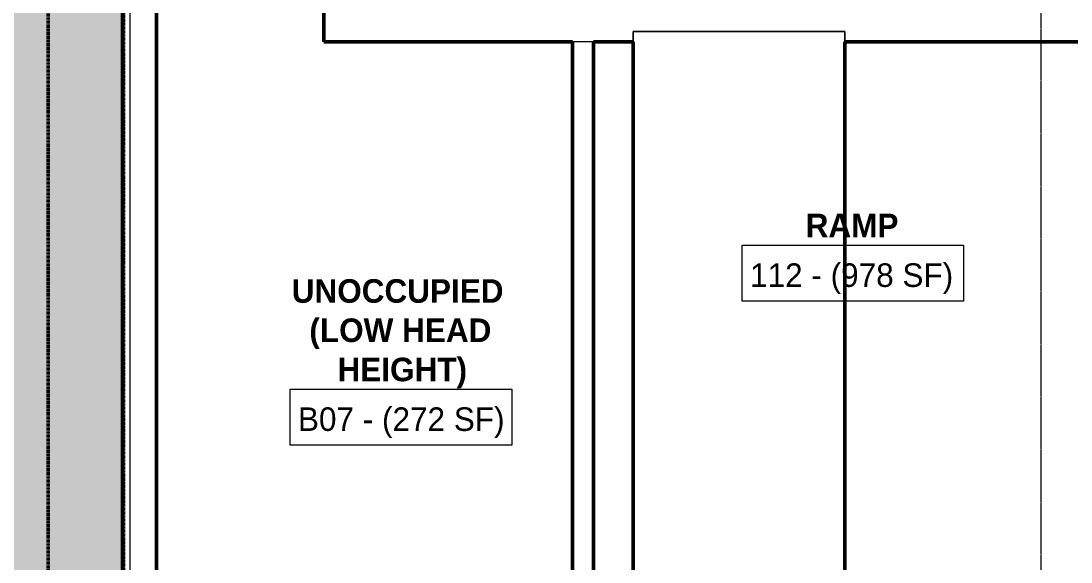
# Model space of a CAD drawing. Header units: inches. Extents: x -4235 to -464, y 9706 to 12365.
# Drawn here: x -3871 to -3469.9, y 11576.3 to 11783 of the extents above; entities that cross this region are included whole.
import ezdxf

# ---------------------------------------------------------------- set-up
doc = ezdxf.new("R2010")
doc.units = ezdxf.units.IN
doc.header["$MEASUREMENT"] = 0
doc.linetypes.add('Dash 1_16_', pattern=[0.125, 0.0625, -0.0625])
doc.linetypes.add('Grid Line 1_2_', pattern=[0.875, 0.5, -0.125, 0.125, -0.125])
for name, color, linetype, lineweight in [('0-1', 7, 'Continuous', 5), ('A-AREA-IDEN', 2, 'Continuous', 9), ('A-FLOR-3', 250, 'Continuous', 50), ('A-FLOR-5', 192, 'Continuous', 9), ('A-FLOR-MCUT-1', 50, 'Continuous', 13), ('A-WALL', 113, 'Continuous', 13), ('A-WALL-1', 50, 'Continuous', 13), ('A-WALL-2', 250, 'Continuous', 50), ('A-WALL-4', 254, 'Continuous', 9), ('C-PROP-LINE-1', 91, 'Dash 1_16_', 50), ('C-TOPO-1', 9, 'Continuous', 9), ('S-FNDN-5', 32, 'Continuous', 9), ('S-FNDN-6', 32, 'Continuous', 50), ('S-GRID-1', 1, 'Grid Line 1_2_', 9)]:
    doc.layers.add(name, color=color, linetype=linetype, lineweight=lineweight)
doc.styles.add('Century Gothic', font='ufonts.com_century-gothic.ttf', dxfattribs={"height": 9})
doc.styles.add('Century Gothic_B', font='GOTHICB.TTF', dxfattribs={"height": 9})

# ---------------------------------------------------------------- blocks, each defined once
blk = doc.blocks.new('CTR  - Topography_rvt-1-BACKGROUND - BASEMENT')
at = {"layer": 'C-TOPO-1'}
h = blk.add_hatch(dxfattribs=at)
h.set_pattern_fill('FP_1', color=256, style=0, pattern_type=2)
h.set_pattern_definition([(0, (0, 0), (24, 24), [24, -24]), (0, (0, 9), (24, 24), [24, -24]), (0, (0, 18), (24, 24), [24, -24]), (90, (3, 21), (-24, 24), [24, -24]), (90, (12, 21), (-24, 24), [24, -24]), (90, (21, 21), (-24, 24), [24, -24])])
h.paths.add_polyline_path([(-3918.32, 9943.19), (-3917.32, 9941.04), (-3917.32, 9943.19)], flags=0)
h.paths.add_polyline_path([(-4064.23, 9706.2), (-4012.44, 9706.2), (-4012.44, 9729.87), (-4012.82, 9733.3), (-4035.45, 9753.57), (-4037.25, 9763.12), (-4004.93, 9785.17), (-4003.99, 9785.17), (-4003.99, 9815.66), (-4004.42, 9846.48), (-4005.56, 9847.59), (-4003.99, 9847.56), (-4003.99, 9887.19), (-3918.32, 9887.19), (-3918.32, 9943.19), (-4004.23, 9943.19), (-4004.23, 10159.19), (-3957.17, 10159.19), (-3957.17, 10215.19), (-4004.17, 10215.19), (-4004.17, 10818.99), (-3945.17, 10818.99), (-3945.17, 10874.99), (-4004.17, 10874.99), (-4004.17, 11252.99), (-3943.32, 11252.99), (-3943.32, 11231.11), (-3883.32, 11231.11), (-3883.32, 11310.99), (-3949.06, 11310.99), (-3949.06, 11434.99), (-4004.23, 11434.99), (-4004.23, 11548.59), (-3832.32, 11548.59), (-3832.32, 11835.24), (-3902.72, 11835.24), (-3902.72, 12112.59), (-4004.17, 12112.59), (-4004.17, 12148.83), (-4002.34, 12169.67), (-3996.93, 12189.88), (-3988.09, 12208.83), (-3976.09, 12225.97), (-3961.3, 12240.76), (-3944.17, 12252.76), (-3925.21, 12261.6), (-3905.01, 12267.01), (-3884.17, 12268.83), (-3687.32, 12268.83), (-3687.32, 12224.44), (-3631.32, 12224.44), (-3631.32, 12268.83), (-3144.32, 12268.83), (-3144.32, 12224.44), (-3088.32, 12224.44), (-3088.32, 12268.83), (-2716.32, 12268.83), (-2716.32, 12224.44), (-2632.32, 12224.44), (-2632.32, 12268.83), (-2360.95, 12268.83), (-2360.95, 12224.44), (-2304.95, 12224.44), (-2304.95, 12268.83), (-1999.32, 12268.83), (-1999.32, 12141.44), (-1943.32, 12141.44), (-1943.32, 12268.83), (-501.03, 12268.83), (-501.03, 12364.84), (-552.82, 12364.84), (-552.82, 12328.59), (-4004.23, 12328.59), (-4004.23, 12364.84), (-4064.23, 12364.84), (-4064.23, 12328.59), (-4088.96, 12328.59), (-4088.96, 12268.59), (-4064.23, 12268.59), (-4064.23, 11771.36), (-4088.96, 11771.36), (-4088.96, 11551.59), (-4064.23, 11551.59), (-4064.23, 9729.31)], flags=0)
blk = doc.blocks.new('CTR - 1st Phase -Stairs _ Elevators_rvt-1-BACKGROUND - BASEMENT')
at = {"layer": 'A-FLOR-3'}
for p, q in [((-3637.21, 11774.99), (-3637.21, 11546.99)), ((-3556.35, 11550.99), (-3556.35, 11774.99))]:
    blk.add_line(p, q, dxfattribs=at)
at = {"layer": 'A-FLOR-MCUT-1'}
for p, q in [((-3637.21, 11778.99), (-3637.21, 11774.99)), ((-3556.35, 11778.99), (-3637.21, 11778.99)), ((-3556.35, 11774.99), (-3556.35, 11778.99))]:
    blk.add_line(p, q, dxfattribs=at)
at = {"layer": 'A-WALL-1'}
for p, q in [((-3637.21, 11774.99), (-3637.21, 11778.99)), ((-3637.21, 11778.99), (-3556.35, 11778.99)), ((-3556.35, 11778.99), (-3556.35, 11774.99))]:
    blk.add_line(p, q, dxfattribs=at)
at = {"layer": 'A-WALL-2'}
for p, q in [((-3755.32, 11789.18), (-3755.32, 11774.99)), ((-3755.32, 11774.99), (-3747.32, 11774.99)), ((-3747.32, 11774.99), (-3660.32, 11774.99)), ((-3660.32, 11774.99), (-3660.32, 11550.99)), ((-3652.32, 11774.99), (-3637.21, 11774.99)), ((-3652.32, 11550.99), (-3652.32, 11774.99)), ((-3556.35, 11774.99), (-3203.32, 11774.99))]:
    blk.add_line(p, q, dxfattribs=at)
at = {"layer": 'A-WALL-4'}
blk.add_line((-3556.35, 11774.99), (-3203.32, 11774.99), dxfattribs=at)
blk = doc.blocks.new('Basic Wall _ EXT - C8AØF - _10_ CONCRETE _ 2_ EPS INSUL_ - ___-2578961-BACKGROUND - BASEMENT')
at = {"layer": 'S-FNDN-5'}
for p, q in [((-3832.32, 11657.01), (-3832.32, 11543.07)), ((-3832.32, 11543.07), (-3832.32, 11657.01))]:
    blk.add_line(p, q, dxfattribs=at)
blk = doc.blocks.new('Family - ___-2835860-BACKGROUND - BASEMENT')
at = {"layer": 'C-PROP-LINE-1'}
blk.add_line((-3860.72, 11547.59), (-3860.72, 12118.59), dxfattribs=at)
blk = doc.blocks.new('Family - ___-2835903-BACKGROUND - BASEMENT')
at = {"layer": 'C-PROP-LINE-1'}
blk.add_line((-3831.82, 10009.09), (-3831.82, 12089.69), dxfattribs=at)
blk = doc.blocks.new('Family - ___-2835932-BACKGROUND - BASEMENT')
at = {"layer": 'C-PROP-LINE-1'}
blk.add_line((-3860.72, 9980.19), (-3860.72, 12118.59), dxfattribs=at)

msp = doc.modelspace()

# ---------------------------------------------------------------- linework, layer by layer
at = {"layer": 'A-AREA-IDEN', "flags": 128}
for points in [[(-3595.5, 11697.37), (-3511, 11697.37), (-3511, 11675.88), (-3595.5, 11675.88)], [(-3768.23, 11642.34), (-3683.47, 11642.34), (-3683.47, 11620.85), (-3768.23, 11620.85)]]:
    msp.add_lwpolyline(points, close=True, dxfattribs=at)
at = {"layer": 'A-FLOR-5'}
for p, q in [((-3755.32, 11774.99), (-3755.32, 11825.43)), ((-3637.21, 11774.99), (-3755.32, 11774.99))]:
    msp.add_line(p, q, dxfattribs=at)
at = {"layer": 'A-WALL'}
msp.add_line((-3829.32, 11434.99), (-3829.32, 12087.19), dxfattribs=at)
at = {"layer": 'S-FNDN-6'}
for p, q in [((-3832.32, 12090.19), (-3832.32, 11434.99)), ((-3819.32, 10265.18), (-3819.32, 12077.19))]:
    msp.add_line(p, q, dxfattribs=at)
at = {"layer": 'S-GRID-1'}
msp.add_line((-3481.32, 9836.18), (-3481.32, 12299.84), dxfattribs=at)

# ---------------------------------------------------------------- block references
at = {"layer": '0-1'}
for name in ['CTR  - Topography_rvt-1-BACKGROUND - BASEMENT', 'CTR - 1st Phase -Stairs _ Elevators_rvt-1-BACKGROUND - BASEMENT']:
    msp.add_blockref(name, (0, 0), dxfattribs=at)
at = {"layer": 'C-PROP-LINE-1'}
for name in ['Family - ___-2835860-BACKGROUND - BASEMENT', 'Family - ___-2835932-BACKGROUND - BASEMENT', 'Family - ___-2835903-BACKGROUND - BASEMENT']:
    msp.add_blockref(name, (0, 0), dxfattribs=at)
at = {"layer": 'S-FNDN-5'}
msp.add_blockref('Basic Wall _ EXT - C8AØF - _10_ CONCRETE _ 2_ EPS INSUL_ - ___-2578961-BACKGROUND - BASEMENT', (0, 0), dxfattribs=at)

# ---------------------------------------------------------------- texts
at = {"layer": 'A-AREA-IDEN', "char_height": 9, "attachment_point": 1}
for s, insert, width, style in [('RAMP', (-3571.26, 11709.34), 43.329, 'Century Gothic_B'), ('112 - (978 SF)', (-3592.5, 11690.37), 94.839, 'Century Gothic'), ('UNOCCUPIED', (-3767.61, 11684.32), 100.899, 'Century Gothic_B'), ('(LOW HEAD', (-3760.86, 11669.32), 84.84, 'Century Gothic_B'), ('HEIGHT)', (-3750.11, 11654.32), 58.782, 'Century Gothic_B'), ('B07 - (272 SF)', (-3765.23, 11635.34), 95.142, 'Century Gothic')]:
    msp.add_mtext(s, dxfattribs=dict(at, insert=insert, width=width, style=style))

doc.saveas('drawing.dxf')
